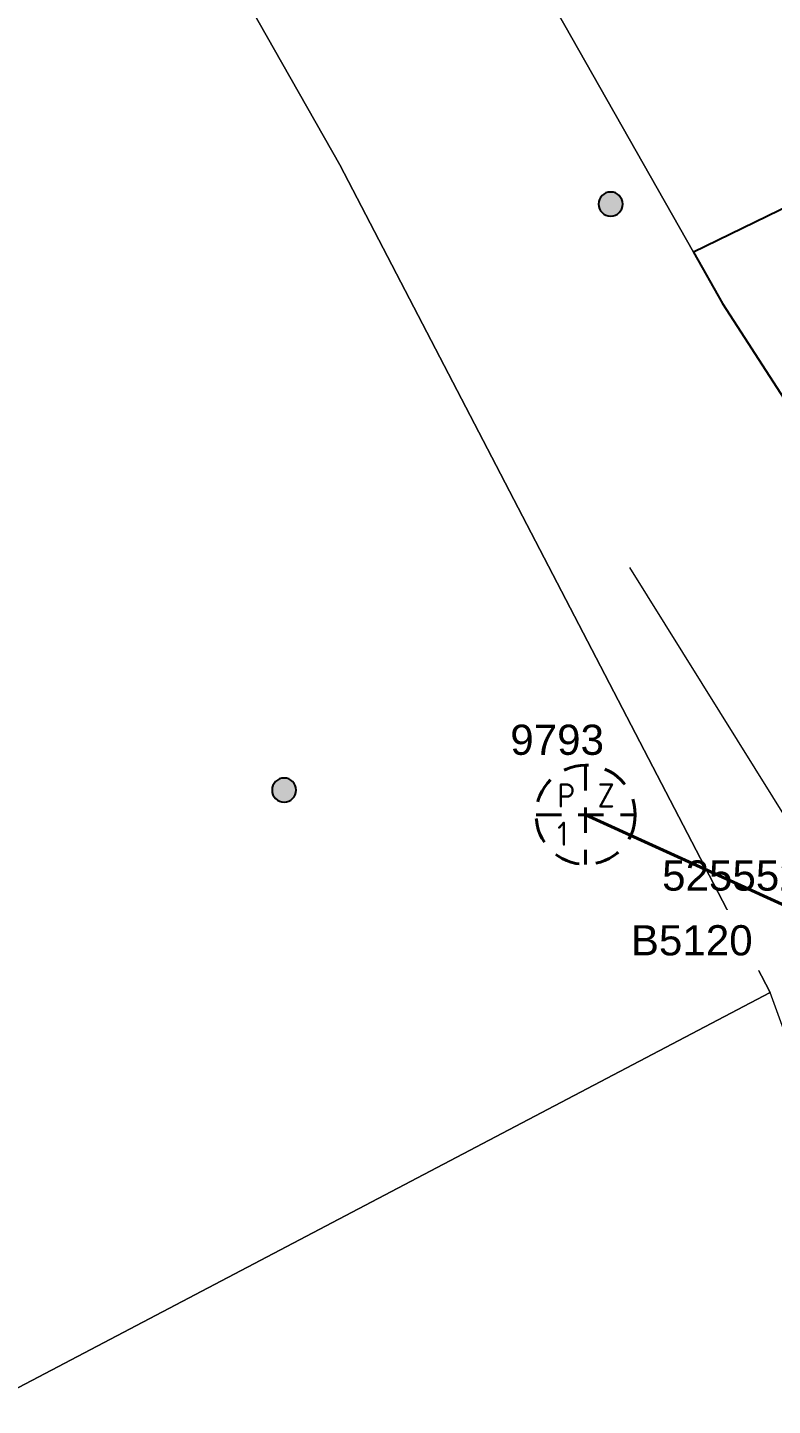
# Model space of a CAD drawing. Header units: metres. Extents: x 303471 to 304743, y 6269257 to 6269879.
# Drawn here: x 304085.2 to 304146.9, y 6269583.8 to 6269697.9 of the extents above; entities that cross this region are included whole.
import ezdxf
from ezdxf.enums import TextEntityAlignment as Align

# ---------------------------------------------------------------- set-up
doc = ezdxf.new("R2010")
doc.units = ezdxf.units.M
doc.linetypes.add('Dash', pattern=[5, 3, -2])
doc.layers.get('0').update_dxf_attribs({"color": 6})
for name, color, linetype in [('_User Miscellaneous1', 7, 'Continuous'), ('_User Miscellaneous12', 7, 'Continuous'), ('OH_Details_SP_MISC', 6, 'Continuous'), ('SupportsOH_SP_TR_HV_LV_SL_EXT', 7, 'Continuous'), ('SupportsOH_SP_TR_HV_LV_SL_MOD', 3, 'Continuous')]:
    doc.layers.add(name, color=color, linetype=linetype)
doc.layers.add('Cadastre Land Parcels_SP_EXT', color=7, linetype='Continuous', lineweight=5)
doc.layers.add('Cadastre Roads_SP_EXT', color=9, linetype='Continuous', lineweight=5)
doc.styles.add('IESYMBOL1', font='isocp.shx')
doc.styles.add('POLE_LABEL', font='arial.ttf')
doc.styles.get("Standard").update_dxf_attribs({"font": 'arial.ttf'})
doc.linetypes.add('Cable 1', pattern='A,7,-3,["//",Standard,S=1.5,R=0,X=-2.1,Y=-0.7],-0.001', length=10.001)

# ---------------------------------------------------------------- blocks, each defined once
blk = doc.blocks.new('POLE_EXT')
blk.add_hatch(color=256).paths.add_polyline_path([(-1, 0, 1), (1, 0, 1)])
blk.add_lwpolyline([(-1, 0, 1), (1, 0, 1)], format="xyb", close=True)
for tag, height, flags, p in [('pNumber', 2.5, 8, (-17.84, 2.07)), ('OWNED_BY', 0.2, 9, (1.35, -0.4)), ('SPECIAL_USE', 0.2, 9, (1.35, -0.8)), ('STATE', 0.2, 9, (1.35, -1)), ('PARENT', 0.2, 9, (1.35, -0.6)), ('USAGE', 0.2, 9, (1.35, -1.2)), ('cLV', 0.2, 9, (1.35, -1.4)), ('hDepth', 0.2, 9, (1.35, -1.6)), ('hDia', 0.2, 9, (1.35, -1.8)), ('cHV', 0.2, 9, (1.35, -2)), ('LBRACKET', 0.2, 9, (1.35, -2.2)), ('cLinedev', 0.2, 9, (1.35, -3.4)), ('LExisting', 0.2, 9, (1.35, -2.4)), ('LANTNUMBER', 0.2, 9, (1.35, -2.6)), ('LOther', 0.2, 9, (1.35, -2.8)), ('LRemove', 0.2, 9, (1.35, -3)), ('LEGEND', 0.2, 9, (1.35, -3.2)), ('pExisting', 0.2, 9, (1.35, -3.8)), ('pFooting', 0.2, 9, (1.35, -4.4)), ('pNew', 0.2, 9, (1.35, -4.6)), ('LOCATION', 0.2, 9, (1.35, -3.6)), ('PFNUMBER', 0.2, 9, (1.35, -4)), ('NEWPFNUMBER', 0.2, 9, (1.35, -4.2)), ('pRelocate', 0.2, 9, (1.35, -5)), ('pRemove', 0.2, 9, (1.35, -5.2)), ('pReplace', 0.2, 9, (1.35, -5.4)), ('pStay', 0.2, 9, (1.35, -5.6)), ('pType', 0.2, 9, (1.35, -5.8)), ('cspan', 0.2, 9, (1.35, -6)), ('STREETNAME', 0.2, 9, (1.35, -6.2)), ('SUBURB', 0.2, 9, (1.35, -6.4)), ('NOTES', 0.2, 9, (1.35, -6.6)), ('MAINTAINED_BY', 0.2, 9, (1.36, -6.81)), ('OPERATED_BY', 0.2, 9, (1.36, -7.01))]:
    blk.add_attdef(tag, text='', height=height, dxfattribs=dict(flags=flags)).set_placement(p, align=Align.MIDDLE_LEFT)
at = {"style": 'POLE_LABEL'}
for tag, height, flags, p in [('ASSET_NUM', 2.5, 8, (2, 2)), ('STRUCTURE_PLANT_NUMBER', 0.2, 9, (1.35, 0.03)), ('STREET_CODE', 0.2, 9, (1.35, -0.2))]:
    blk.add_attdef(tag, text='', height=height, dxfattribs=dict(at, flags=flags)).set_placement(p, align=Align.MIDDLE_LEFT)
at = {"flags": 1}
blk.add_attdef('Z', (1.35, -7.33), '', height=0.2, dxfattribs=at)

msp = doc.modelspace()

# ---------------------------------------------------------------- linework, layer by layer
at = {"layer": '_User Miscellaneous1', "linetype": 'Dash', "lineweight": 40, "ltscale": 0.7}
for p, q in [((304131.401, 6269636.813), (304131.401, 6269628.595)), ((304127.292, 6269632.704), (304135.51, 6269632.704))]:
    msp.add_line(p, q, dxfattribs=at)
msp.add_circle((304131.401, 6269632.704), 4.109, dxfattribs=at)
at = {"layer": '_User Miscellaneous12', "linetype": 'Continuous'}
msp.add_lwpolyline([(304479.892, 6269741.655), (304458.438, 6269778.708), (304431.634, 6269824.992), (304389.629, 6269815.065), (304376.705, 6269794.215), (304140.325, 6269679.305), (304142.739, 6269675.053), (304176.396, 6269623.063)], dxfattribs=at)
at = {"layer": 'Cadastre Land Parcels_SP_EXT', "linetype": 'Continuous'}
for points in [[(304431.634, 6269824.992), (304407.484, 6269866.55), (304237.641, 6269800.458), (304101.632, 6269747.458), (304140.325, 6269679.305), (304376.705, 6269794.215), (304389.629, 6269815.065), (304431.634, 6269824.992)], [(304146.696, 6269617.993), (304111.029, 6269686.538), (304094.778, 6269715.131), (303939.734, 6269634.541), (303958.148, 6269599.404), (303991.458, 6269536.35), (304080.055, 6269583.019), (304146.696, 6269617.993)], [(304152.313, 6269460.236), (304150.544, 6269487.01), (304154.768, 6269542.807), (304155.158, 6269575.109), (304154.207, 6269581.534), (304154.538, 6269591.646), (304150.919, 6269606.372), (304146.696, 6269617.993), (304080.055, 6269583.019), (304149.46, 6269452.566), (304152.313, 6269460.236)]]:
    msp.add_lwpolyline(points, close=True, dxfattribs=at)
at = {"layer": 'Cadastre Roads_SP_EXT', "linetype": 'Continuous'}
msp.add_lwpolyline([(304176.396, 6269623.063), (304176.396, 6269623.063), (304142.739, 6269675.053), (304140.325, 6269679.305), (304101.632, 6269747.458), (304026.955, 6269878.874), (304018.692, 6269873.797), (304007.897, 6269867.165), (304039.291, 6269812.391), (304066.278, 6269765.445), (304094.778, 6269715.131), (304111.029, 6269686.538), (304146.696, 6269617.993), (304146.696, 6269617.993), (304146.696, 6269617.993), (304146.696, 6269617.993), (304146.696, 6269617.993), (304146.696, 6269617.993), (304146.696, 6269617.993), (304146.696, 6269617.994)], dxfattribs=at)

# ---------------------------------------------------------------- block references
at = {"layer": 'SupportsOH_SP_TR_HV_LV_SL_EXT'}
for p in [(304133.472, 6269683.28), (304106.412, 6269634.748)]:
    msp.add_blockref('POLE_EXT', p, dxfattribs=at)
at = {"layer": 'SupportsOH_SP_TR_HV_LV_SL_MOD'}
ref = msp.add_blockref('POLE_EXT', (304150.739, 6269628.282), dxfattribs=at)
ref.add_attrib('ASSET_NUM', '525552', dxfattribs={"layer": '0', "height": 2.5, "rotation": 359.99847, "style": 'POLE_LABEL'}).set_placement((304149.388, 6269628.923), align=Align.TOP_RIGHT)

# ---------------------------------------------------------------- texts
at = {"layer": '_User Miscellaneous1', "lineweight": 40, "style": 'IESYMBOL1'}
for s, p in [('P', (304129.797, 6269632.704)), ('Z', (304133.103, 6269632.704)), ('1', (304129.497, 6269629.531))]:
    msp.add_text(s, height=2, dxfattribs=at).set_placement(p, align=Align.BOTTOM_CENTER)
at = {"layer": '_User Miscellaneous1', "lineweight": -3, "insert": (304123.16, 6269640.168), "char_height": 2.5, "width": 13.98554, "attachment_point": 1, "line_spacing_factor": 1.2}
msp.add_mtext('\\pi1.9928;9793^I', dxfattribs=at)

# ---------------------------------------------------------------- next in the draw order: texts
at = {"layer": '_User Miscellaneous1', "linetype": 'Cable 1', "lineweight": 0, "insert": (304135.001, 6269623.56), "char_height": 2.5, "width": 9.95679, "attachment_point": 1, "bg_fill": 3, "box_fill_scale": 1.5, "bg_fill_color": 256, "bg_fill_transparency": 0}
msp.add_mtext('\\pi0.1404;B5120', dxfattribs=at)

# ---------------------------------------------------------------- next in the draw order: linework, layer by layer
at = {"layer": '_User Miscellaneous1', "linetype": 'Continuous', "lineweight": 40, "flags": 128}
msp.add_lwpolyline([(304154.387, 6269622.23), (304131.401, 6269632.704)], dxfattribs=at)
at = {"layer": 'OH_Details_SP_MISC', "color": 7, "linetype": 'Continuous', "lineweight": 0, "flags": 128}
msp.add_lwpolyline([(304154.378, 6269622.245), (304135.048, 6269653.179)], dxfattribs=at)

doc.saveas('drawing.dxf')
